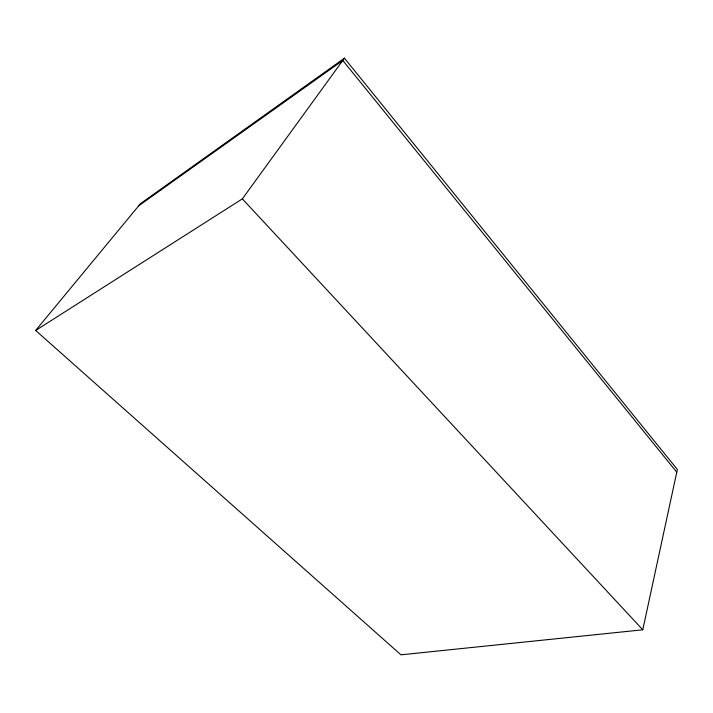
<?xml version="1.0" encoding="UTF-8"?>
<svg xmlns="http://www.w3.org/2000/svg" width="713" height="713" viewBox="0 0 713 713"><rect width="100%" height="100%" fill="white"/><g stroke="black" fill="none" stroke-linecap="round" stroke-linejoin="round"><path stroke-width="1.07" d="M642.787 629.793L677.35 469.484L344.441 58.172L140.532 203.606L35.65 330.458L400.947 654.828L642.787 629.793L242.358 198.865L344.441 58.172M138.777 205.727L342.793 60.445L676.771 472.175M35.65 330.458L242.358 198.865"/></g></svg>
